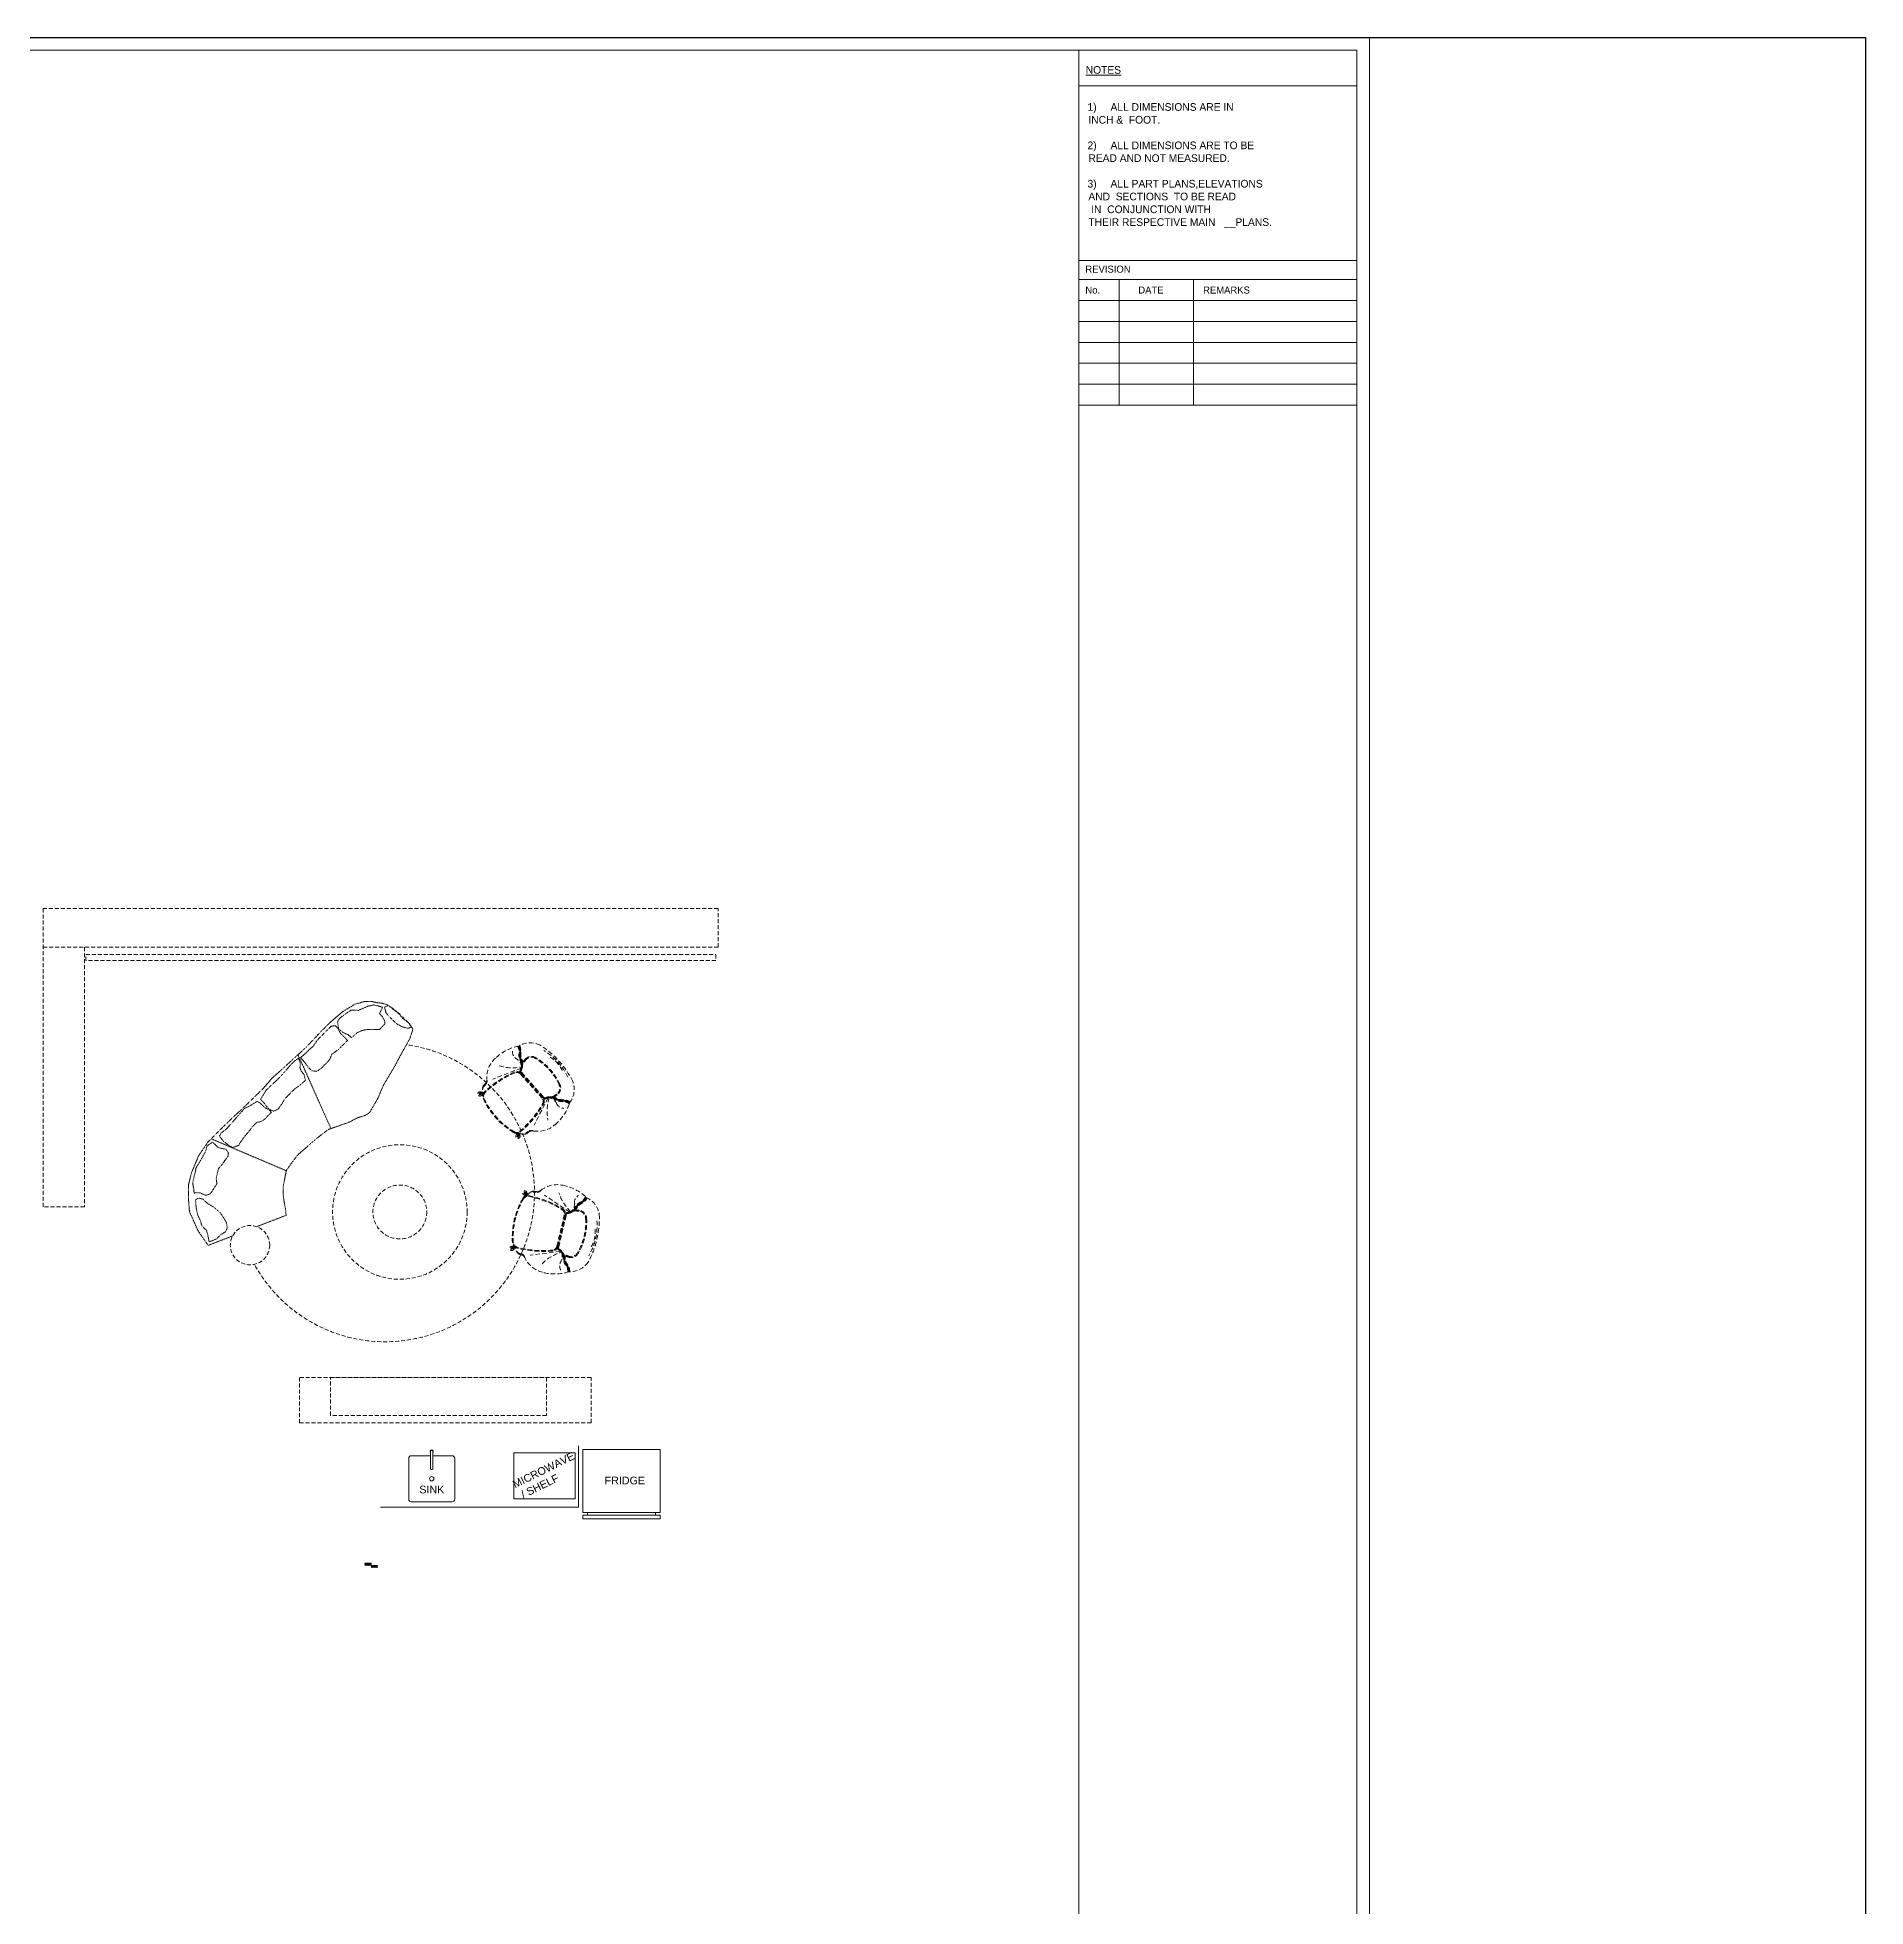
# Model space of a CAD drawing. Header units: inches. Extents: x 210804 to 214260, y -105030 to -103568.
# Drawn here: x 213545 to 214260, y -104299 to -103568 of the extents above; entities that cross this region are included whole.
import ezdxf

# ---------------------------------------------------------------- set-up
doc = ezdxf.new("R2010")
doc.units = ezdxf.units.IN
doc.header["$LTSCALE"] = 0.5
doc.header["$MEASUREMENT"] = 0
doc.linetypes.add('HIDDEN2', pattern=[0.1875, 0.125, -0.0625])
for name, color, linetype, lineweight in [('counter', 177, 'Continuous', 13), ('DROP', 1, 'Continuous', 5), ('FIXTURES', 8, 'Continuous', 9), ('FURNITURE', 253, 'HIDDEN2', 0), ('TEXT', 3, 'Continuous', 9), ('WALL', 5, 'Continuous', 25)]:
    doc.layers.add(name, color=color, linetype=linetype, lineweight=lineweight)
doc.styles.add('SIMPLE', font='comic.ttf', dxfattribs={"height": 0.2})
doc.styles.add('STYLE1', font='arial.ttf', dxfattribs={"height": 8})
doc.styles.add('yogesh', font='ARIALN.TTF', dxfattribs={"height": 3})

# ---------------------------------------------------------------- blocks, each defined once
blk = doc.blocks.new('*X5')
at = {"color": 0}
for p, q in [((-16.8, -3.5), (-13.3, 0)), ((-16.8, -0.8), (-15.9, 0)), ((-16.4, -5.8), (-10.6, 0)), ((-13.8, -5.8), (-8, 0)), ((-11.1, -5.8), (-5.3, 0)), ((-8.5, -5.8), (-2.7, 0)), ((-5.8, -5.8), (0, 0)), ((0, 0), (6, 6)), ((0, 2.7), (3.3, 6)), ((0, 5.3), (0.7, 6)), ((2.7, 0), (8.7, 6)), ((5.3, 0), (11.3, 6)), ((8, 0), (14, 6)), ((10.6, 0), (16.6, 6)), ((13.3, 0), (17, 3.8)), ((15.9, 0), (17, 1.1)), ((-3.2, -5.8), (0, -2.7)), ((-0.5, -5.8), (0, -5.3))]:
    blk.add_line(p, q, dxfattribs=at)
blk = doc.blocks.new('4 UQ46U')
at = {"layer": 'DROP', "lineweight": 5}
blk.add_lwpolyline([(67308.83, -52969.15), (67308.83, -52972.46), (67307.64, -52972.46), (67307.64, -52975.82)], dxfattribs=at)
at = {"layer": 'DROP', "lineweight": 5, "extrusion": (0, 0, -1), "xscale": 0.1972594911858323, "yscale": 0.1972594911858323, "zscale": -0.1972594911858323, "rotation": 270}
blk.add_blockref('*X5', (-67308.83, -52972.46), dxfattribs=at)
blk = doc.blocks.new('A$C45574aa7')
at = {"color": 0, "linetype": 'ByBlock', "transparency": 33554559}
for points in [[(-32.31, 4.75), (-32.98, 11.65), (-32.18, 19.91), (-29.73, 25.1), (-27.21, 29.34), (-23.89, 32.82), (-18.25, 37.16), (-12.58, 39.94), (-4.23, 42.3), (2.35, 43.96), (6.57, 44.96), (16.42, 47.55), (21.58, 49.4), (27.85, 50.78), (39.25, 53.41), (47.18, 55.85), (51.89, 57.18), (58.58, 58.48), (64.02, 58.65), (67.79, 57.76), (70.12, 56.46), (71.95, 54.83), (73.4, 53.86), (75.1, 52), (75.95, 49.69), (77.31, 46.94), (77.98, 44.59), (78.54, 42.59), (78.9, 41.32), (78.97, 39), (76.17, 36.44), (69.66, 32.45), (65.85, 30), (58.43, 25.75), (53.42, 21.98), (49.56, 19.72), (48.21, 18.94), (46.29, 18.79), (43.16, 19.47), (39.41, 19.59), (34.26, 20.48), (30.94, 21.11), (26.98, 20.58), (23.43, 19.97), (20.66, 19.38), (15.66, 18.36), (11.64, 16.63), (8.71, 15.22), (6.5, 12.64), (4.3, 10.05), (3.12, 7.96), (1.98, 5.09), (0.8, 1.63), (0, 0)], [(31.95, 21), (34.92, 52.41)], [(8.48, 15.35), (-10.8, 40.44)], [(0, 0), (-32.31, 4.75)]]:
    blk.add_lwpolyline(points, dxfattribs=at)
for points in [[(35.25, 50.91), (35.79, 48.32), (35.99, 46.23), (36.55, 44.23), (38.23, 43.14), (40.15, 43.29), (44.5, 44.52), (45.18, 44.91), (46.42, 46.04), (49.84, 46.42), (51.11, 46.78), (54.56, 47.76), (54.1, 49.39), (53.48, 51.56), (53.62, 53.17), (53.29, 55.03), (51.71, 55.76), (49.71, 55.2), (46.81, 54.37), (44.45, 53.71), (41.52, 52.29), (39.84, 52.01), (38.02, 51.5)], [(54.76, 56.04), (53.75, 53.4), (54.54, 51.27), (55.78, 49.67), (56.47, 47.91), (59.25, 48.49), (61.03, 48.41), (62.74, 47.91), (64.09, 47.32), (65.48, 46.54), (66.64, 45.89), (67.57, 45.37), (68.84, 45.72), (70.48, 46.19), (70.95, 47.3), (70.98, 49.26), (70.57, 50.71), (72.05, 51.72), (72.85, 52.34), (70.4, 54.78), (68.04, 55.48), (64.01, 55.91), (61.63, 57.39), (58.75, 57.16), (56.11, 56.81)], [(73.55, 51.95), (72.97, 49.83), (73.15, 48.51), (73.71, 46.51), (74.38, 44.16), (75.49, 42.32), (76.39, 41.2), (77.42, 40.32), (78.07, 40.11), (78.85, 40.13), (78.75, 41.87), (77.57, 44.67), (77.03, 47.26), (76.42, 49.43), (75.15, 51.82)], [(-7.45, 39.82), (-7.15, 37.36), (-5.96, 34.56), (-5.24, 33.4), (-2.76, 32.92), (-1.41, 33.7), (0.67, 34.67), (2.97, 35.52), (5.59, 36.65), (7.77, 37.27), (9.89, 36.69), (11.03, 36.82), (13.21, 37.44), (14.84, 37.9), (14.48, 39.17), (13.47, 40.64), (13.17, 41.73), (12.76, 43.18), (12.03, 44.35), (8.93, 44.25), (6.55, 44.36), (4.55, 43.8), (2.06, 42.9), (-0.06, 42.1), (-1.51, 41.69), (-3.82, 40.84), (-6.28, 40.54)], [(13.59, 44.4), (14.1, 42.58), (14.3, 40.49), (14.94, 38.91), (15.85, 37.79), (17.81, 37.76), (20.07, 38.79), (21.73, 39.85), (23.54, 40.36), (27.35, 41.44), (29.09, 41.53), (31.32, 41.97), (32.59, 42.33), (33.16, 44.45), (32.88, 46.13), (33.07, 47.55), (34.16, 49.23), (34.42, 51.07), (32.51, 50.92), (30.33, 50.3), (28.21, 49.51), (24.81, 48.35), (23, 47.84), (19.14, 46.94), (16.96, 46.33), (15.79, 45.61)], [(-27.04, 25.28), (-24.95, 24.11), (-23.42, 22.19), (-21.59, 21.92), (-17.49, 24.06), (-16.68, 26.05), (-13.98, 28.97), (-12.35, 29.43), (-10.45, 30.36), (-8.38, 31.33), (-7.68, 32.32), (-7.78, 34.05), (-9.04, 35.06), (-10.18, 36.31), (-10.43, 37.21), (-10.95, 39.03), (-13.46, 38.9), (-15.15, 37.25), (-17.97, 35.47), (-21.53, 33.49), (-22.85, 31.94), (-24.67, 30.06), (-25.68, 28.79), (-26.44, 26.62)], [(-31.11, 5.72), (-28.26, 5.35), (-26.09, 5.97), (-23.76, 6.04), (-22.46, 6.99), (-21.78, 8.75), (-21.7, 10.54), (-21.92, 13.41), (-23.03, 16.62), (-24.57, 19.32), (-25.19, 21.49), (-26.5, 22.69), (-27.88, 22.69), (-29.21, 19.77), (-30.04, 17.18), (-30.2, 14.98), (-30.68, 12.5), (-30.01, 10.14), (-30.67, 7.61), (-31.21, 6.08)]]:
    blk.add_lwpolyline(points, close=True, dxfattribs=at)
blk = doc.blocks.new('Poltrona Saarinen Beger Lintz')
at = {"linetype": 'ByBlock', "ltscale": 0.8, "transparency": 33554559}
h = blk.add_hatch(color=0, dxfattribs=at)
h.dxf.hatch_style = 1
h.set_gradient(color1=(219, 177, 138), color2=(208, 154, 103), one_color=1, tint=0.61, name='INVCYLINDER')
edge = h.paths.add_edge_path()
edge.add_spline(control_points=[(-0.252, 0.616), (-0.262, 0.618), (-0.294, 0.623), (-0.335, 0.648), (-0.368, 0.691), (-0.398, 0.701), (-0.414, 0.707)], knot_values=[0, 0, 0, 0, 0.029762, 0.095191, 0.138905, 0.188598, 0.188598, 0.188598, 0.188598], degree=3, periodic=0)
edge.add_arc((0.034, 0.444), 0.52, 149.6921, 150.8998)
edge.add_spline(control_points=[(-0.42, 0.697), (-0.395, 0.69), (-0.379, 0.684), (-0.354, 0.659), (-0.338, 0.64), (-0.301, 0.617), (-0.279, 0.61), (-0.257, 0.607), (-0.256, 0.606), (-0.249, 0.606)], knot_values=[0.004646, 0.004646, 0.004646, 0.004646, 0.061493, 0.061493, 0.122985, 0.122985, 0.184478, 0.184478, 0.188028, 0.188028, 0.188028, 0.188028], degree=3, periodic=0)
edge.add_arc((-0.194, 0.631), 0.06, 198.0572, 204.9824, ccw=False)
edge.add_arc((0.018, 0.686), 0.279, 194.5375, 195.2876, ccw=False)
edge = h.paths.add_edge_path()
edge.add_spline(control_points=[(-0.255, 0.627), (-0.258, 0.627), (-0.262, 0.628), (-0.283, 0.632), (-0.299, 0.639), (-0.329, 0.659), (-0.34, 0.674), (-0.371, 0.702), (-0.391, 0.71), (-0.412, 0.717)], knot_values=[0.001358, 0.001358, 0.001358, 0.001358, 0.011604, 0.011604, 0.069709, 0.069709, 0.127813, 0.127813, 0.18456, 0.18456, 0.18456, 0.18456], degree=3, periodic=0)
edge.add_arc((-0.175, 0.661), 0.243, 166.8119, 169.2737)
edge.add_spline(control_points=[(-0.414, 0.707), (-0.398, 0.701), (-0.368, 0.691), (-0.335, 0.648), (-0.294, 0.623), (-0.262, 0.618), (-0.252, 0.616)], knot_values=[0, 0, 0, 0, 0.049693, 0.093407, 0.158836, 0.188598, 0.188598, 0.188598, 0.188598], degree=3, periodic=0)
edge.add_arc((0.018, 0.686), 0.279, 192.328, 194.5375, ccw=False)
at = {"ltscale": 0.8, "transparency": 33554559}
h = blk.add_hatch(color=0, dxfattribs=at)
h.dxf.hatch_style = 1
h.set_gradient(color1=(214, 167, 122), color2=(200, 136, 76), one_color=1, tint=0.54, name='INVCYLINDER')
h.paths.add_polyline_path([(-0.195, 0.761, 0.322639), (-0.261, 0.681, 0.062095), (-0.252, 0.613, 0.137888), (-0.233, 0.586, -0.158906), (-0.209, 0.545, 0.21843), (-0.198, 0.532, 0.164256), (-0.177, 0.528), (0.177, 0.528, 0.164256), (0.198, 0.532, 0.21843), (0.209, 0.545, -0.158906), (0.233, 0.586, 0.137888), (0.252, 0.613, 0.062095), (0.261, 0.681, 0.322639), (0.195, 0.761, 0.15173)])
h.paths.add_polyline_path([(0.193, 0.751, -0.321947), (0.251, 0.681, -0.061455), (0.242, 0.615, -0.136701), (0.227, 0.593, 0.158906), (0.199, 0.547, -0.223685), (0.194, 0.541, -0.172883), (0.177, 0.538), (-0.177, 0.538, -0.172883), (-0.194, 0.541, -0.223684), (-0.199, 0.547, 0.158906), (-0.227, 0.593, -0.136701), (-0.242, 0.615, -0.061455), (-0.251, 0.681, -0.321947), (-0.193, 0.751, -0.151914)], flags=16)
at = {"linetype": 'ByBlock', "ltscale": 0.8, "transparency": 33554559}
h = blk.add_hatch(color=0, dxfattribs=at)
h.dxf.hatch_style = 1
h.set_gradient(color1=(219, 177, 138), color2=(208, 154, 103), one_color=1, tint=0.61, name='INVCYLINDER')
edge = h.paths.add_edge_path()
edge.add_spline(control_points=[(0.249, 0.606), (0.253, 0.606), (0.257, 0.607), (0.279, 0.61), (0.301, 0.617), (0.338, 0.64), (0.354, 0.659), (0.379, 0.683), (0.393, 0.689), (0.419, 0.698)], knot_values=[0.007503, 0.007503, 0.007503, 0.007503, 0.010666, 0.010666, 0.072158, 0.072158, 0.133651, 0.133651, 0.18764, 0.18764, 0.18764, 0.18764], degree=3, periodic=0)
edge.add_arc((-0.034, 0.444), 0.52, 29.1666, 30.3079)
edge.add_spline(control_points=[(0.414, 0.707), (0.398, 0.701), (0.368, 0.691), (0.335, 0.648), (0.294, 0.623), (0.263, 0.618), (0.253, 0.616)], knot_values=[0, 0, 0, 0, 0.049693, 0.093407, 0.158836, 0.186954, 0.186954, 0.186954, 0.186954], degree=3, periodic=0)
edge.add_arc((-0.018, 0.686), 0.279, 344.7124, 345.5122, ccw=False)
edge.add_arc((0.194, 0.631), 0.06, 335.0229, 341.9428, ccw=False)
h = blk.add_hatch(color=0, dxfattribs=at)
h.dxf.hatch_style = 1
h.set_gradient(color1=(219, 177, 138), color2=(208, 154, 103), one_color=1, tint=0.61, name='INVCYLINDER')
edge = h.paths.add_edge_path()
edge.add_spline(control_points=[(0.253, 0.616), (0.263, 0.618), (0.294, 0.623), (0.335, 0.648), (0.368, 0.691), (0.398, 0.701), (0.414, 0.707)], knot_values=[0, 0, 0, 0, 0.028117, 0.093546, 0.137261, 0.186954, 0.186954, 0.186954, 0.186954], degree=3, periodic=0)
edge.add_arc((0.175, 0.661), 0.243, 10.7263, 13.1881)
edge.add_spline(control_points=[(0.412, 0.717), (0.391, 0.71), (0.371, 0.702), (0.34, 0.674), (0.329, 0.659), (0.299, 0.639), (0.283, 0.632), (0.262, 0.628), (0.258, 0.627), (0.255, 0.627)], knot_values=[0.001358, 0.001358, 0.001358, 0.001358, 0.058105, 0.058105, 0.116209, 0.116209, 0.174314, 0.174314, 0.18456, 0.18456, 0.18456, 0.18456], degree=3, periodic=0)
edge.add_arc((-0.018, 0.686), 0.279, 345.5122, 347.672, ccw=False)
at = {"ltscale": 0.8, "transparency": 33554559}
h = blk.add_hatch(color=0, dxfattribs=at)
h.dxf.hatch_style = 1
h.set_gradient(color1=(214, 167, 122), color2=(200, 136, 76), one_color=1, tint=0.54, name='INVCYLINDER')
h.paths.add_polyline_path([(0.178, 0.527), (-0.178, 0.527, 0.321057), (-0.235, 0.486, 0.091268), (-0.292, 0.094, 0.332681), (-0.247, 0.038, 0.152435), (0.247, 0.038, 0.332681), (0.292, 0.094, 0.091268), (0.235, 0.486, 0.321057)])
h.paths.add_polyline_path([(0.178, 0.517, -0.321057), (0.225, 0.483, -0.091268), (0.282, 0.094, -0.334072), (0.245, 0.047, -0.152605), (-0.245, 0.047, -0.334072), (-0.282, 0.094, -0.091268), (-0.225, 0.483, -0.321057), (-0.178, 0.517)], flags=16)
at = {"linetype": 'ByBlock', "ltscale": 0.8, "transparency": 33554559}
h = blk.add_hatch(color=0, dxfattribs=at)
h.dxf.hatch_style = 1
h.set_gradient(color1=(214, 167, 122), color2=(200, 136, 76), one_color=1, tint=0.54, name='INVCYLINDER')
h.paths.add_polyline_path([(-0.342, 0.159, 0.283291), (-0.381, 0.21, -0.244006), (-0.353, 0.165), (-0.352, 0.145, 0.227259), (-0.331, 0.106, -0.140726), (-0.342, 0.142)])
h = blk.add_hatch(color=0, dxfattribs=at)
h.dxf.hatch_style = 1
h.set_gradient(color1=(214, 167, 122), color2=(200, 136, 76), one_color=1, tint=0.54, name='INVCYLINDER')
h.paths.add_polyline_path([(0.353, 0.165, -0.244006), (0.381, 0.21, 0.283291), (0.342, 0.159), (0.342, 0.142, -0.140726), (0.331, 0.106, 0.227259), (0.352, 0.145)])
h = blk.add_hatch(color=0, dxfattribs=at)
h.dxf.hatch_style = 1
h.set_gradient(color1=(165, 167, 172), one_color=1, tint=1)
h.paths.add_polyline_path([(-0.289, 0.077, -0.059914), (-0.305, 0.082), (-0.318, 0.049, 0.977795), (-0.3, 0.043)])
h = blk.add_hatch(color=0, dxfattribs=at)
h.dxf.hatch_style = 1
h.set_gradient(color1=(165, 167, 172), one_color=1, tint=1)
h.paths.add_polyline_path([(0.305, 0.082, -0.059914), (0.289, 0.077), (0.3, 0.043, 0.977795), (0.318, 0.049)])
at = {"color": 0, "linetype": 'ByBlock', "ltscale": 0.8, "transparency": 33554559}
for p, q in [((-0.218, 0.567), (-0.336, 0.257)), ((0.218, 0.567), (0.336, 0.257)), ((-0.352, 0.145), (-0.353, 0.165)), ((-0.342, 0.142), (-0.342, 0.159)), ((-0.305, 0.082), (-0.318, 0.049)), ((-0.289, 0.077), (-0.3, 0.043)), ((0.289, 0.077), (0.3, 0.043)), ((0.305, 0.082), (0.318, 0.049)), ((0.342, 0.142), (0.342, 0.159)), ((0.352, 0.145), (0.353, 0.165))]:
    blk.add_line(p, q, dxfattribs=at)
for points in [[(0.261, 0.681, 0.322639), (0.195, 0.761, 0.15173), (-0.195, 0.761, 0.322639), (-0.261, 0.681, 0.062095), (-0.252, 0.613, 0.137888), (-0.233, 0.586, -0.158906), (-0.209, 0.545, 0.21843), (-0.198, 0.532, 0.164256), (-0.177, 0.528), (0.177, 0.528, 0.164256), (0.198, 0.532, 0.21843), (0.209, 0.545, -0.158906), (0.233, 0.586, 0.137888), (0.252, 0.613, 0.062095)], [(0.251, 0.681, 0.321947), (0.193, 0.751, 0.151914), (-0.193, 0.751, 0.321947), (-0.251, 0.681, 0.061455), (-0.242, 0.615, 0.136701), (-0.227, 0.593, -0.158906), (-0.199, 0.547, 0.223684), (-0.194, 0.541, 0.172883), (-0.177, 0.538), (0.177, 0.538, 0.172883), (0.194, 0.541, 0.223685), (0.199, 0.547, -0.158906), (0.227, 0.593, 0.136701), (0.242, 0.615, 0.061455)], [(-0.178, 0.527, 0.321057), (-0.235, 0.486, 0.091268), (-0.292, 0.094, 0.332681), (-0.247, 0.038, 0.152435), (0.247, 0.038, 0.332681), (0.292, 0.094, 0.091268), (0.235, 0.486, 0.321057), (0.178, 0.527)], [(-0.178, 0.517, 0.321057), (-0.225, 0.483, 0.091268), (-0.282, 0.094, 0.334072), (-0.245, 0.047, 0.152605), (0.245, 0.047, 0.334072), (0.282, 0.094, 0.091268), (0.225, 0.483, 0.321057), (0.178, 0.517)]]:
    blk.add_lwpolyline(points, format="xyb", close=True, dxfattribs=at)
for centre, radius, start, end in [((-0.175, 0.661), 0.243, 112.1312, 169.2737), ((0, -0.072), 0.995, 74.4478, 105.5522), ((0, 0.249), 0.658, 72.7446, 107.2554), ((0, 0.553), 0.342, 72.7446, 107.2554), ((0.175, 0.661), 0.243, 10.7263, 67.8688), ((0.034, 0.444), 0.52, 149.6921, 181.6484), ((-0.352, 0.683), 0.0917, 224.4272, 286.0294), ((0.352, 0.683), 0.0917, 253.9706, 315.5728), ((-0.034, 0.444), 0.52, 358.3516, 30.3079), ((-0.199, 0.431), 0.286, 180.2961, 230.5899), ((-0.646, 0.826), 0.489, 300.656, 329.4119), ((-0.291, 0.49), 0.111, 56.5942, 108.8183), ((0.646, 0.826), 0.489, 210.5881, 239.344), ((0.291, 0.49), 0.111, 71.1817, 123.4058), ((0.199, 0.431), 0.286, 309.4101, 359.7039), ((-0.403, 0.154), 0.0604, 5.3637, 68.6315), ((-0.41, 0.161), 0.0575, 3.8925, 58.7428), ((0.403, 0.154), 0.0604, 111.3685, 174.6363), ((0.41, 0.161), 0.0575, 121.2572, 176.1075), ((-0.301, 0.148), 0.0517, 182.7519, 233.9659), ((-0.273, 0.144), 0.069, 181.3657, 256.7212), ((-0.309, 0.046), 0.0231, 92.2966, 48.569), ((-0.309, 0.046), 0.00917, 162.1182, 339.5453), ((0.309, 0.046), 0.0231, 131.431, 87.7034), ((0.273, 0.144), 0.069, 283.2788, 358.6343), ((0.309, 0.046), 0.00917, 200.4547, 17.8818), ((0.301, 0.148), 0.0517, 306.0341, 357.2481)]:
    blk.add_arc(centre, radius, start, end, dxfattribs=at)
for points, knots in [([(-0.42, 0.697), (-0.395, 0.69), (-0.379, 0.684), (-0.354, 0.659), (-0.338, 0.64), (-0.301, 0.617), (-0.279, 0.61), (-0.257, 0.607), (-0.256, 0.606), (-0.249, 0.606)], [0.0046456, 0.0046456, 0.0046456, 0.0046456, 0.0614925, 0.0614925, 0.1229851, 0.1229851, 0.1844776, 0.1844776, 0.188028, 0.188028, 0.188028, 0.188028]), ([(-0.414, 0.707), (-0.398, 0.701), (-0.368, 0.691), (-0.335, 0.648), (-0.294, 0.623), (-0.262, 0.618), (-0.252, 0.616)], [0, 0, 0, 0, 0.049693, 0.0934071, 0.1588361, 0.1885979, 0.1885979, 0.1885979, 0.1885979]), ([(-0.412, 0.717), (-0.391, 0.71), (-0.371, 0.702), (-0.34, 0.674), (-0.329, 0.659), (-0.299, 0.639), (-0.283, 0.632), (-0.262, 0.628), (-0.258, 0.627), (-0.255, 0.627)], [0.0013577, 0.0013577, 0.0013577, 0.0013577, 0.0581046, 0.0581046, 0.1162092, 0.1162092, 0.1743137, 0.1743137, 0.1845603, 0.1845603, 0.1845603, 0.1845603]), ([(0.419, 0.698), (0.393, 0.689), (0.379, 0.683), (0.354, 0.659), (0.338, 0.64), (0.301, 0.617), (0.279, 0.61), (0.257, 0.607), (0.253, 0.606), (0.249, 0.606)], [0.0075028, 0.0075028, 0.0075028, 0.0075028, 0.0614925, 0.0614925, 0.1229851, 0.1229851, 0.1844776, 0.1844776, 0.1876403, 0.1876403, 0.1876403, 0.1876403]), ([(0.414, 0.707), (0.398, 0.701), (0.368, 0.691), (0.335, 0.648), (0.294, 0.623), (0.263, 0.618), (0.253, 0.616)], [0, 0, 0, 0, 0.049693, 0.0934071, 0.1588361, 0.1869535, 0.1869535, 0.1869535, 0.1869535]), ([(0.412, 0.717), (0.391, 0.71), (0.371, 0.702), (0.34, 0.674), (0.329, 0.659), (0.299, 0.639), (0.283, 0.632), (0.262, 0.628), (0.258, 0.627), (0.255, 0.627)], [0.0013577, 0.0013577, 0.0013577, 0.0013577, 0.0581046, 0.0581046, 0.1162092, 0.1162092, 0.1743137, 0.1743137, 0.1845603, 0.1845603, 0.1845603, 0.1845603])]:
    blk.add_open_spline(points, degree=3, knots=knots, dxfattribs=at)
blk = doc.blocks.new('A$C62fb3387')
blk.add_wipeout([(0, 7.7), (2.01, 7.44), (5.18, 5.7), (7.29, 2.47), (7.62, -1.09), (6.45, -4.2), (4.38, -6.33), (1.6, -7.53), (-1.18, -7.61), (-4.38, -6.33), (-6.24, -4.51), (-7.34, -2.33), (-7.7, 0), (-7.34, 2.35), (-6.43, 3.93), (-4.58, 6.19), (-2.34, 7.34), (-0.85, 7.66)])
at = {"layer": 'FURNITURE', "ltscale": 25, "transparency": 33554559}
blk.add_circle((0, 0), 7.7, dxfattribs=at)
blk = doc.blocks.new('A$C1e0ef8ca')
at = {"layer": 'FURNITURE', "ltscale": 25, "transparency": 33554559}
for points in [[(0, 201.11), (-264, 201.11), (-264, 186), (0, 186)], [(-247.79, 84.54), (-264, 84.54), (-264, 186), (-247.79, 186)], [(-247.28, 183.17), (-0.9, 183.17), (-0.9, 180.82), (-247.28, 180.82)], [(-163.67, 0), (-49.59, 0), (-49.59, 17.82), (-163.67, 17.82)]]:
    blk.add_lwpolyline(points, close=True, dxfattribs=at)
at = {"layer": 'FURNITURE', "linetype": 'HIDDEN2', "ltscale": 25, "transparency": 33554559}
blk.add_lwpolyline([(-151.61, 17.82), (-67.06, 17.82), (-67.06, 2.94), (-151.61, 2.94)], close=True, dxfattribs=at)
at = {"layer": 'FURNITURE', "ltscale": 25, "transparency": 33554559}
blk.add_circle((-124.46, 82.49), 26.33, dxfattribs=at)
at = {"layer": 'FURNITURE', "linetype": 'HIDDEN2', "ltscale": 25, "transparency": 33554559}
blk.add_circle((-124.46, 82.49), 10.53, dxfattribs=at)
at = {"layer": 'FURNITURE', "ltscale": 25, "transparency": 33554559}
blk.add_arc((-130.19, 90.14), 58.38, 195.57522, 81.83105, dxfattribs=at)
at = {"layer": 'FURNITURE', "ltscale": 25, "rotation": 29.43949766540937}
blk.add_blockref('A$C45574aa7', (-168.97, 81.19), dxfattribs=at)
at = {"layer": 'FURNITURE', "yscale": 36.00537136918223, "zscale": 36.00537136918223}
for p, xscale, rotation in [((-86.93, 119.28), 36.00537136918223, 311.9869348871792), ((-79.72, 79.45), -36.00537136918223, 256.8087546161566)]:
    blk.add_blockref('Poltrona Saarinen Beger Lintz', p, dxfattribs=dict(at, xscale=xscale, rotation=rotation))
at = {"layer": 'FURNITURE', "ltscale": 25, "rotation": 19.98548690325384}
blk.add_blockref('A$C62fb3387', (-183.08, 69.51), dxfattribs=at)
blk = doc.blocks.new('*U290')
at = {"layer": 'Defpoints', "lineweight": 0}
for p, q in [((-113.74, 1456.92), (-113.74, 5.03)), ((-5, 1456.92), (-5, 5)), ((-5, 1456.92), (-5, 5.03)), ((-113.74, 1442.97), (-5, 1442.97)), ((-113.74, 1374.68), (-5, 1374.68)), ((-113.74, 1367.26), (-5, 1367.26)), ((-97.98, 1367.26), (-97.98, 1318.06)), ((-68.95, 1367.26), (-68.95, 1318.06)), ((-113.74, 1359.06), (-5, 1359.06)), ((-113.74, 1350.86), (-5, 1350.86)), ((-113.74, 1342.66), (-5, 1342.66)), ((-113.74, 1334.46), (-5, 1334.46)), ((-113.74, 1326.26), (-5, 1326.26)), ((-113.74, 1318.06), (-5, 1318.06))]:
    blk.add_line(p, q, dxfattribs=at)
at = {"layer": 'Defpoints', "lineweight": 0, "ltscale": 2.5}
for points in [[(0, 1461.92), (-1063.8, 1461.92), (-1063.8, 0), (0, 0)], [(-5, 1456.92), (-1058.8, 1456.92), (-1058.8, 5), (-5, 5)]]:
    blk.add_lwpolyline(points, close=True, dxfattribs=at)
at = {"layer": 'Defpoints', "lineweight": 0, "attachment_point": 1, "style": 'SIMPLE'}
for s, insert, char_height, width in [('{\\fBankGothic Lt BT|b0|i0|c0|p34;\\LNOTES}', (-111.04, 1450.69), 2.9931, 66.0869), ('{\\fBankGothic Lt BT|b0|i0|c0|p34;REVISION}', (-111.19, 1372.66), 2.7656, 62.0489), ('{\\fBankGothic Lt BT|b0|i0|c0|p34;No.}', (-111.19, 1364.5), 2.7656, 62.0489), ('{\\fBankGothic Lt BT|b0|i0|c0|p34;DATE}', (-90.49, 1364.5), 2.7656, 62.0489), ('{\\fBankGothic Lt BT|b0|i0|c0|p34;REMARKS}', (-65.14, 1364.5), 2.7656, 62.0489)]:
    blk.add_mtext(s, dxfattribs=dict(at, insert=insert, char_height=char_height, width=width))
at = {"layer": 'Defpoints', "linetype": 'Continuous', "lineweight": 0, "insert": (-113.36, 1436.2), "char_height": 3, "width": 107.1369, "attachment_point": 1, "style": 'yogesh'}
blk.add_mtext('\\pxi-3,l4,t4;{\\fBankGothic Lt BT|b0|i0|c0|p34;\\C236;\\c4392845;1)^IALL DIMENSIONS ARE IN \\P\\pi0,l0,tz;   INCH &  FOOT.\\P\\P\\pi-3,l4,t4;2)^IALL DIMENSIONS ARE TO BE\\P\\pi0,l0,tz;   READ AND NOT MEASURED.\\P\\P\\pi-3,l4,t4;3)^IALL PART PLANS,ELEVATIONS\\P\\pi0,l0,tz;   AND  SECTIONS  TO BE READ\\P    IN  CONJUNCTION WITH \\P   THEIR RESPECTIVE MAIN   __PLANS. }', dxfattribs=at)

msp = doc.modelspace()

# ---------------------------------------------------------------- linework, layer by layer
at = {"layer": 'counter', "ltscale": 20}
msp.add_lwpolyline([(213678.89, -104143.04), (213756.31, -104143.04), (213756.31, -104119.04)], dxfattribs=at)
at = {"layer": 'FIXTURES'}
for p, q in [((213759.79, -104146.08), (213759.79, -104145)), ((213786.36, -104146.08), (213786.36, -104145))]:
    msp.add_line(p, q, dxfattribs=at)
msp.add_lwpolyline([(213699.32, -104122.88), (213706.89, -104122.88, -0.414214), (213707.89, -104123.88), (213707.89, -104139.88, -0.414214), (213706.89, -104140.88), (213690.89, -104140.88, -0.414214), (213689.89, -104139.88), (213689.89, -104123.88, -0.414214), (213690.89, -104122.88), (213698.41, -104122.88)], format="xyb", dxfattribs=at)
msp.add_lwpolyline([(213699.32, -104120.87), (213698.41, -104120.87), (213698.41, -104127.82, 1.045585), (213699.32, -104127.82)], format="xyb", close=True, dxfattribs=at)
for points in [[(213754.96, -104121.7), (213730.96, -104121.7), (213730.96, -104139.7), (213754.96, -104139.7)], [(213788.18, -104120.4), (213788.18, -104145), (213757.96, -104145), (213757.96, -104120.4)], [(213757.96, -104146.08), (213757.96, -104147.53), (213788.18, -104147.53), (213788.18, -104146.08)]]:
    msp.add_lwpolyline(points, close=True, dxfattribs=at)
msp.add_circle((213698.89, -104131.88), 0.847, dxfattribs=at)
msp.add_arc((213698.87, -104121.26), 0.644, 314.82199, 225.17801, dxfattribs=at)

# ---------------------------------------------------------------- block references
at = {"layer": 'WALL', "ltscale": 15}
msp.add_blockref('A$C1e0ef8ca', (213810.89, -104110.04), dxfattribs=at)
at = {"layer": 'WALL', "xscale": 0.7535655759087191, "yscale": 0.7535655759087191, "zscale": 0.7535655759087191, "rotation": 270.0000000005559}
msp.add_blockref('4 UQ46U', (253593.42, -53444.12), dxfattribs=at)

# ---------------------------------------------------------------- texts
at = {"layer": 'TEXT', "ltscale": 10, "insert": (213749.06, -104123.61), "char_height": 3, "attachment_point": 3, "rotation": 26.27825, "style": 'STYLE1'}
msp.add_mtext_dynamic_manual_height_columns('\\A1;\\pxql;MICROWAVE\\P / SHELF', width=21.0944, gutter_width=35, heights=[19.36], dxfattribs=at)
at = {"layer": 'TEXT', "ltscale": 10, "char_height": 3, "attachment_point": 3, "style": 'STYLE1'}
for s, insert in [('\\A1;FRIDGE', (213782.33, -104131.05)), ('\\A1;SINK', (213703.81, -104134.57))]:
    msp.add_mtext_dynamic_manual_height_columns(s, width=101.9942, gutter_width=35, heights=[0], dxfattribs=dict(at, insert=insert))

# ---------------------------------------------------------------- next in the draw order: linework, layer by layer
at = {"ltscale": 15}
msp.add_lwpolyline([(213001.96, -103568.22), (214259.76, -103568.22), (214259.76, -105030.12), (213001.96, -105030.12)], close=True, dxfattribs=at)

# ---------------------------------------------------------------- next in the draw order: block references
at = {"linetype": 'ByBlock'}
msp.add_blockref('*U290', (214065.76, -105030.14, 0), dxfattribs=at)

doc.saveas('drawing.dxf')
